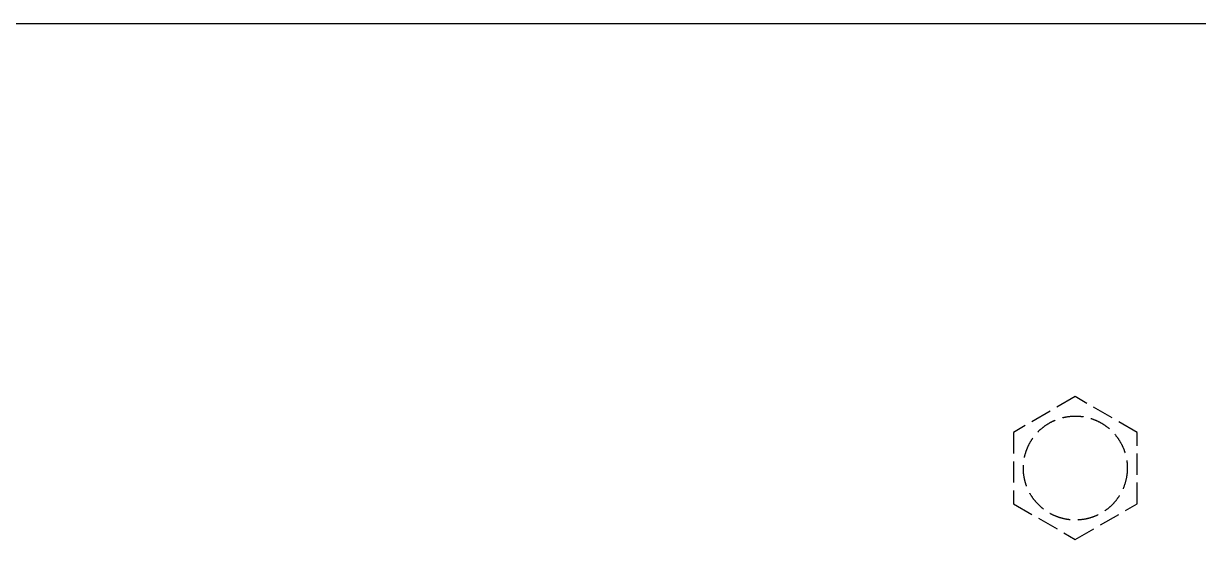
# Model space of a CAD drawing. Extents: x 24 to 486, y -395 to -55.
# Drawn here: x 195.3 to 256.1, y -181.5 to -154.8 of the extents above; entities that cross this region are included whole.
import ezdxf

# ---------------------------------------------------------------- set-up
doc = ezdxf.new("R2010")
doc.units = 0
doc.layers.add('BLACK', color=7, linetype='CONTINUOUS')

msp = doc.modelspace()

# ---------------------------------------------------------------- linework, layer by layer
at = {"layer": 'BLACK', "linetype": 'CONTINUOUS'}
for p, q in [((134.5, -154.8), (390, -154.8)), ((249.75, -174.104958), (248.797372, -174.654958)), ((250.351924, -174.452479), (249.75, -174.104958)), ((248.450962, -174.854958), (247.498334, -175.404958)), ((249.333577, -175.142428), (249.356784, -175.138895)), ((249.356784, -175.138895), (249.380021, -175.135565)), ((249.380021, -175.135565), (249.403286, -175.132438)), ((249.403286, -175.132438), (249.426578, -175.129513)), ((249.426578, -175.129513), (249.449895, -175.126793)), ((249.449895, -175.126793), (249.473234, -175.124276)), ((249.473234, -175.124276), (249.496594, -175.121962)), ((249.496594, -175.121962), (249.519974, -175.119853)), ((249.519974, -175.119853), (249.543371, -175.117948)), ((249.543371, -175.117948), (249.566784, -175.116247)), ((249.566784, -175.116247), (249.590211, -175.11475)), ((249.590211, -175.11475), (249.61365, -175.113458)), ((249.61365, -175.113458), (249.637099, -175.11237)), ((249.637099, -175.11237), (249.660557, -175.111487)), ((249.660557, -175.111487), (249.684022, -175.110809)), ((249.684022, -175.110809), (249.707492, -175.110336)), ((249.707492, -175.110336), (249.730965, -175.110067)), ((249.730965, -175.110067), (249.754439, -175.110004)), ((249.754439, -175.110004), (249.777913, -175.110145)), ((249.777913, -175.110145), (249.801386, -175.110491)), ((249.801386, -175.110491), (249.824854, -175.111042)), ((249.824854, -175.111042), (249.848316, -175.111797)), ((249.848316, -175.111797), (249.871771, -175.112758)), ((249.871771, -175.112758), (249.895217, -175.113923)), ((249.895217, -175.113923), (249.918651, -175.115292)), ((249.918651, -175.115292), (249.942073, -175.116866)), ((249.942073, -175.116866), (249.96548, -175.118644)), ((249.96548, -175.118644), (249.988871, -175.120627)), ((249.988871, -175.120627), (250.012244, -175.122813)), ((250.012244, -175.122813), (250.035596, -175.125204)), ((250.035596, -175.125204), (250.058927, -175.127798)), ((250.058927, -175.127798), (250.082234, -175.130596)), ((250.082234, -175.130596), (250.105516, -175.133596)), ((250.105516, -175.133596), (250.128771, -175.1368)), ((250.128771, -175.1368), (250.151997, -175.140207)), ((251.650962, -175.202479), (250.698334, -174.652479)), ((247.151924, -175.604958), (246.55, -175.952479)), ((248.008175, -175.750086), (248.02613, -175.734964)), ((248.02613, -175.734964), (248.044217, -175.719999)), ((248.044217, -175.719999), (248.062433, -175.705193)), ((248.062433, -175.705193), (248.080777, -175.690546)), ((248.080777, -175.690546), (248.099249, -175.67606)), ((248.099249, -175.67606), (248.117847, -175.661735)), ((248.117847, -175.661735), (248.136568, -175.647574)), ((248.136568, -175.647574), (248.155413, -175.633576)), ((248.155413, -175.633576), (248.174379, -175.619743)), ((248.174379, -175.619743), (248.193465, -175.606077)), ((248.193465, -175.606077), (248.21267, -175.592577)), ((248.21267, -175.592577), (248.231992, -175.579246)), ((248.231992, -175.579246), (248.251429, -175.566083)), ((248.251429, -175.566083), (248.27098, -175.553091)), ((248.27098, -175.553091), (248.290644, -175.54027)), ((248.290644, -175.54027), (248.31042, -175.527621)), ((248.31042, -175.527621), (248.330304, -175.515145)), ((248.330304, -175.515145), (248.350297, -175.502843)), ((248.350297, -175.502843), (248.370397, -175.490715)), ((248.370397, -175.490715), (248.390601, -175.478764)), ((248.390601, -175.478764), (248.41091, -175.46699)), ((248.41091, -175.46699), (248.43132, -175.455393)), ((248.43132, -175.455393), (248.45183, -175.443975)), ((248.45183, -175.443975), (248.472439, -175.432736)), ((248.472439, -175.432736), (248.493146, -175.421677)), ((248.493146, -175.421677), (248.513949, -175.4108)), ((248.513949, -175.4108), (248.534845, -175.400105)), ((248.534845, -175.400105), (248.555834, -175.389592)), ((248.555834, -175.389592), (248.576914, -175.379263)), ((248.576914, -175.379263), (248.598083, -175.369118)), ((248.598083, -175.369118), (248.61934, -175.359158)), ((248.61934, -175.359158), (248.640684, -175.349384)), ((248.640684, -175.349384), (248.662111, -175.339797)), ((248.662111, -175.339797), (248.683622, -175.330397)), ((248.683622, -175.330397), (248.702164, -175.322473)), ((249.080777, -175.194575), (249.103538, -175.188834)), ((249.103538, -175.188834), (249.126349, -175.183292)), ((249.126349, -175.183292), (249.149208, -175.177949)), ((249.149208, -175.177949), (249.172112, -175.172806)), ((249.172112, -175.172806), (249.195061, -175.167864)), ((249.195061, -175.167864), (249.218051, -175.163121)), ((249.218051, -175.163121), (249.241082, -175.158579)), ((249.241082, -175.158579), (249.264152, -175.154239)), ((249.264152, -175.154239), (249.287259, -175.1501)), ((249.287259, -175.1501), (249.310401, -175.146163)), ((249.310401, -175.146163), (249.333577, -175.142428)), ((250.151997, -175.140207), (250.171924, -175.143295)), ((250.560863, -175.235122), (250.583215, -175.242295)), ((250.583215, -175.242295), (250.605503, -175.249664)), ((250.605503, -175.249664), (250.627726, -175.257226)), ((250.627726, -175.257226), (250.649882, -175.264983)), ((250.649882, -175.264983), (250.67197, -175.272932)), ((250.67197, -175.272932), (250.693987, -175.281074)), ((250.693987, -175.281074), (250.715933, -175.289408)), ((250.715933, -175.289408), (250.737805, -175.297932)), ((250.737805, -175.297932), (250.759601, -175.306648)), ((250.759601, -175.306648), (250.781321, -175.315553)), ((250.781321, -175.315553), (250.802963, -175.324648)), ((250.802963, -175.324648), (250.824524, -175.333931)), ((250.824524, -175.333931), (250.846003, -175.343401)), ((250.846003, -175.343401), (250.867399, -175.353059)), ((250.867399, -175.353059), (250.88871, -175.362903)), ((250.88871, -175.362903), (250.909934, -175.372933)), ((250.909934, -175.372933), (250.931069, -175.383148)), ((250.931069, -175.383148), (250.952115, -175.393546)), ((250.952115, -175.393546), (250.973069, -175.404128)), ((250.973069, -175.404128), (250.993931, -175.414893)), ((250.993931, -175.414893), (251.014697, -175.425839)), ((251.014697, -175.425839), (251.035367, -175.436966)), ((251.035367, -175.436966), (251.055939, -175.448272)), ((251.055939, -175.448272), (251.076412, -175.459758)), ((251.076412, -175.459758), (251.096784, -175.471422)), ((251.096784, -175.471422), (251.117053, -175.483264)), ((251.117053, -175.483264), (251.137218, -175.495282)), ((251.137218, -175.495282), (251.157277, -175.507475)), ((251.157277, -175.507475), (251.177229, -175.519843)), ((251.177229, -175.519843), (251.197073, -175.532384)), ((251.197073, -175.532384), (251.216806, -175.545099)), ((251.216806, -175.545099), (251.236428, -175.557985)), ((251.236428, -175.557985), (251.255936, -175.571041)), ((251.255936, -175.571041), (251.27533, -175.584268)), ((251.27533, -175.584268), (251.294608, -175.597663)), ((251.294608, -175.597663), (251.313767, -175.611226)), ((251.313767, -175.611226), (251.332808, -175.624956)), ((251.332808, -175.624956), (251.351729, -175.638851)), ((251.351729, -175.638851), (251.370527, -175.652911)), ((251.370527, -175.652911), (251.389202, -175.667134)), ((251.389202, -175.667134), (251.407752, -175.68152)), ((251.407752, -175.68152), (251.426176, -175.696067)), ((251.426176, -175.696067), (251.444472, -175.710774)), ((251.444472, -175.710774), (251.462639, -175.725641)), ((251.462639, -175.725641), (251.480676, -175.740665)), ((251.480676, -175.740665), (251.498581, -175.755846)), ((252.95, -175.952479), (251.997372, -175.402479)), ((246.55, -175.952479), (246.55, -177.052479)), ((247.473638, -176.366725), (247.486232, -176.346915)), ((247.486232, -176.346915), (247.498999, -176.327215)), ((247.498999, -176.327215), (247.511937, -176.307628)), ((247.511937, -176.307628), (247.525046, -176.288154)), ((247.525046, -176.288154), (247.538323, -176.268796)), ((247.538323, -176.268796), (247.549864, -176.25226)), ((247.803443, -175.943386), (247.819719, -175.92647)), ((247.819719, -175.92647), (247.836142, -175.909697)), ((247.836142, -175.909697), (247.85271, -175.893067)), ((247.85271, -175.893067), (247.869424, -175.876583)), ((247.869424, -175.876583), (247.88628, -175.860245)), ((247.88628, -175.860245), (247.903278, -175.844056)), ((247.903278, -175.844056), (247.920417, -175.828015)), ((247.920417, -175.828015), (247.937695, -175.812124)), ((247.937695, -175.812124), (247.955112, -175.796384)), ((247.955112, -175.796384), (247.972665, -175.780797)), ((247.972665, -175.780797), (247.990353, -175.765364)), ((247.990353, -175.765364), (248.008175, -175.750086)), ((251.498581, -175.755846), (251.513855, -175.769011)), ((251.795285, -176.052742), (251.810454, -176.070657)), ((251.810454, -176.070657), (251.825467, -176.088703)), ((251.825467, -176.088703), (251.840322, -176.10688)), ((251.840322, -176.10688), (251.855017, -176.125186)), ((251.855017, -176.125186), (251.869552, -176.143619)), ((251.869552, -176.143619), (251.883926, -176.162178)), ((251.883926, -176.162178), (251.898137, -176.180862)), ((251.898137, -176.180862), (251.912185, -176.19967)), ((251.912185, -176.19967), (251.926068, -176.218599)), ((251.926068, -176.218599), (251.939785, -176.237649)), ((251.939785, -176.237649), (251.953336, -176.256818)), ((251.953336, -176.256818), (251.966718, -176.276104)), ((251.966718, -176.276104), (251.979932, -176.295506)), ((251.979932, -176.295506), (251.992976, -176.315023)), ((251.992976, -176.315023), (252.00585, -176.334653)), ((252.00585, -176.334653), (252.018551, -176.354395)), ((252.018551, -176.354395), (252.03108, -176.374246)), ((252.95, -176.647521), (252.95, -175.952479)), ((247.187282, -176.982334), (247.194515, -176.960001)), ((247.194515, -176.960001), (247.201943, -176.937733)), ((247.201943, -176.937733), (247.209565, -176.91553)), ((247.209565, -176.91553), (247.21738, -176.893394)), ((247.21738, -176.893394), (247.225388, -176.871328)), ((247.225388, -176.871328), (247.233588, -176.849332)), ((247.233588, -176.849332), (247.24198, -176.827409)), ((247.24198, -176.827409), (247.250563, -176.805559)), ((247.250563, -176.805559), (247.259336, -176.783786)), ((247.259336, -176.783786), (247.268299, -176.76209)), ((247.268299, -176.76209), (247.27745, -176.740472)), ((247.27745, -176.740472), (247.286791, -176.718936)), ((247.286791, -176.718936), (247.296318, -176.697482)), ((247.296318, -176.697482), (247.306033, -176.676112)), ((247.306033, -176.676112), (247.315934, -176.654827)), ((247.315934, -176.654827), (247.32602, -176.63363)), ((247.32602, -176.63363), (247.33629, -176.612521)), ((247.33629, -176.612521), (247.346745, -176.591503)), ((247.346745, -176.591503), (247.357382, -176.570577)), ((247.357382, -176.570577), (247.368202, -176.549745)), ((247.368202, -176.549745), (247.379203, -176.529007)), ((247.379203, -176.529007), (247.390385, -176.508367)), ((247.390385, -176.508367), (247.401746, -176.487825)), ((247.401746, -176.487825), (247.413286, -176.467383)), ((247.413286, -176.467383), (247.425004, -176.447042)), ((247.425004, -176.447042), (247.4369, -176.426804)), ((247.4369, -176.426804), (247.448971, -176.406671)), ((247.448971, -176.406671), (247.461217, -176.386644)), ((247.461217, -176.386644), (247.473638, -176.366725)), ((252.03108, -176.374246), (252.043435, -176.394206)), ((252.043435, -176.394206), (252.055615, -176.414274)), ((252.055615, -176.414274), (252.06762, -176.434447)), ((252.06762, -176.434447), (252.079449, -176.454723)), ((252.079449, -176.454723), (252.091099, -176.475103)), ((252.091099, -176.475103), (252.102572, -176.495583)), ((252.102572, -176.495583), (252.113866, -176.516162)), ((252.113866, -176.516162), (252.124979, -176.536839)), ((252.124979, -176.536839), (252.135912, -176.557613)), ((252.135912, -176.557613), (252.146662, -176.578481)), ((252.146662, -176.578481), (252.157231, -176.599442)), ((252.157231, -176.599442), (252.167616, -176.620494)), ((252.167616, -176.620494), (252.177817, -176.641637)), ((252.177817, -176.641637), (252.187833, -176.662867)), ((252.187833, -176.662867), (252.197663, -176.684184)), ((252.197663, -176.684184), (252.207307, -176.705587)), ((252.207307, -176.705587), (252.216764, -176.727072)), ((252.216764, -176.727072), (252.226033, -176.748639)), ((252.226033, -176.748639), (252.235114, -176.770286)), ((252.235114, -176.770286), (252.244005, -176.792012)), ((252.244005, -176.792012), (252.252706, -176.813814)), ((252.252706, -176.813814), (252.261217, -176.835692)), ((252.261217, -176.835692), (252.269536, -176.857643)), ((252.269536, -176.857643), (252.277664, -176.879666)), ((252.277664, -176.879666), (252.285599, -176.901758)), ((252.285599, -176.901758), (252.293341, -176.92392)), ((252.293341, -176.92392), (252.300889, -176.946147)), ((252.300889, -176.946147), (252.308243, -176.96844)), ((246.55, -177.452479), (246.55, -178.552479)), ((247.115852, -177.25469), (247.120711, -177.231724)), ((247.120711, -177.231724), (247.12577, -177.208801)), ((247.12577, -177.208801), (247.131029, -177.185923)), ((247.131029, -177.185923), (247.136487, -177.163092)), ((247.136487, -177.163092), (247.142145, -177.140309)), ((247.142145, -177.140309), (247.148001, -177.117577)), ((247.148001, -177.117577), (247.154055, -177.094896)), ((247.154055, -177.094896), (247.160307, -177.072269)), ((247.160307, -177.072269), (247.166757, -177.049698)), ((247.166757, -177.049698), (247.173402, -177.027184)), ((247.173402, -177.027184), (247.180245, -177.004728)), ((247.180245, -177.004728), (247.187282, -176.982334)), ((252.308243, -176.96844), (252.315402, -176.990797)), ((252.315402, -176.990797), (252.321396, -177.01005)), ((252.410052, -177.399724), (252.413444, -177.422952)), ((252.413444, -177.422952), (252.416633, -177.446209)), ((252.416633, -177.446209), (252.419619, -177.469493)), ((252.419619, -177.469493), (252.422401, -177.492802)), ((252.422401, -177.492802), (252.42498, -177.516134)), ((252.42498, -177.516134), (252.427356, -177.539489)), ((252.427356, -177.539489), (252.429527, -177.562862)), ((252.429527, -177.562862), (252.431495, -177.586255)), ((252.95, -178.147521), (252.95, -177.047521)), ((247.060025, -177.788422), (247.060228, -177.764949)), ((247.060026, -177.811897), (247.060025, -177.788422)), ((247.060233, -177.835371), (247.060026, -177.811897)), ((247.060228, -177.764949), (247.060637, -177.741478)), ((247.060644, -177.858842), (247.060233, -177.835371)), ((247.060637, -177.741478), (247.06125, -177.718011)), ((247.06126, -177.882308), (247.060644, -177.858842)), ((247.06125, -177.718011), (247.062068, -177.694551)), ((247.06208, -177.905769), (247.06126, -177.882308)), ((247.062068, -177.694551), (247.06309, -177.671098)), ((247.063106, -177.929221), (247.06208, -177.905769)), ((247.06309, -177.671098), (247.064132, -177.650961)), ((247.064335, -177.952663), (247.063106, -177.929221)), ((247.06577, -177.976094), (247.064335, -177.952663)), ((247.067409, -177.999511), (247.06577, -177.976094)), ((247.069252, -178.022913), (247.067409, -177.999511)), ((247.071299, -178.046298), (247.069252, -178.022913)), ((247.073551, -178.069665), (247.071299, -178.046298)), ((247.076006, -178.093011), (247.073551, -178.069665)), ((247.078665, -178.116334), (247.076006, -178.093011)), ((247.081527, -178.139634), (247.078665, -178.116334)), ((247.084592, -178.162907), (247.081527, -178.139634)), ((247.087861, -178.186153), (247.084592, -178.162907)), ((252.413821, -178.174376), (252.410453, -178.197607)), ((252.416987, -178.151115), (252.413821, -178.174376)), ((252.419949, -178.127829), (252.416987, -178.151115)), ((252.422708, -178.104517), (252.419949, -178.127829)), ((252.425264, -178.081182), (252.422708, -178.104517)), ((252.427616, -178.057825), (252.425264, -178.081182)), ((252.429764, -178.034449), (252.427616, -178.057825)), ((252.431708, -178.011055), (252.429764, -178.034449)), ((252.431495, -177.586255), (252.433258, -177.609663)), ((252.433447, -177.987645), (252.431708, -178.011055)), ((252.433258, -177.609663), (252.434816, -177.633086)), ((252.434983, -177.964221), (252.433447, -177.987645)), ((252.434816, -177.633086), (252.436171, -177.656521)), ((252.436313, -177.940784), (252.434983, -177.964221)), ((252.436171, -177.656521), (252.437321, -177.679968)), ((252.43744, -177.917336), (252.436313, -177.940784)), ((252.437321, -177.679968), (252.438266, -177.703423)), ((252.438361, -177.89388), (252.43744, -177.917336)), ((252.438266, -177.703423), (252.439006, -177.726886)), ((252.439078, -177.870416), (252.438361, -177.89388)), ((252.439006, -177.726886), (252.439542, -177.750355)), ((252.43959, -177.846947), (252.439078, -177.870416)), ((252.439542, -177.750355), (252.439873, -177.773827)), ((252.439898, -177.823474), (252.43959, -177.846947)), ((252.439873, -177.773827), (252.439999, -177.797301)), ((252.44, -177.8), (252.439898, -177.823474)), ((252.439999, -177.797301), (252.44, -177.8)), ((247.091332, -178.20937), (247.087861, -178.186153)), ((247.095005, -178.232555), (247.091332, -178.20937)), ((247.098881, -178.255708), (247.095005, -178.232555)), ((247.102959, -178.278825), (247.098881, -178.255708)), ((247.107238, -178.301907), (247.102959, -178.278825)), ((247.111719, -178.32495), (247.107238, -178.301907)), ((247.1164, -178.347953), (247.111719, -178.32495)), ((247.121282, -178.370914), (247.1164, -178.347953)), ((247.126364, -178.393832), (247.121282, -178.370914)), ((247.131646, -178.416705), (247.126364, -178.393832)), ((247.137128, -178.43953), (247.131646, -178.416705)), ((247.142808, -178.462307), (247.137128, -178.43953)), ((247.148687, -178.485034), (247.142808, -178.462307)), ((247.154764, -178.507708), (247.148687, -178.485034)), ((247.161039, -178.530329), (247.154764, -178.507708)), ((247.167511, -178.552893), (247.161039, -178.530329)), ((247.174179, -178.575401), (247.167511, -178.552893)), ((247.181044, -178.597849), (247.174179, -178.575401)), ((247.188104, -178.620237), (247.181044, -178.597849)), ((247.195359, -178.642562), (247.188104, -178.620237)), ((247.202809, -178.664823), (247.195359, -178.642562)), ((247.210453, -178.687019), (247.202809, -178.664823)), ((247.218291, -178.709146), (247.210453, -178.687019)), ((247.226321, -178.731205), (247.218291, -178.709146)), ((252.252823, -178.785888), (252.244125, -178.807692)), ((252.261331, -178.76401), (252.252823, -178.785888)), ((252.269648, -178.742058), (252.261331, -178.76401)), ((252.277773, -178.720034), (252.269648, -178.742058)), ((252.285706, -178.69794), (252.277773, -178.720034)), ((252.293445, -178.675778), (252.285706, -178.69794)), ((252.300991, -178.65355), (252.293445, -178.675778)), ((252.308342, -178.631256), (252.300991, -178.65355)), ((252.315499, -178.608899), (252.308342, -178.631256)), ((252.32246, -178.58648), (252.315499, -178.608899)), ((252.329225, -178.564001), (252.32246, -178.58648)), ((252.335794, -178.541464), (252.329225, -178.564001)), ((252.342166, -178.518871), (252.335794, -178.541464)), ((252.34834, -178.496223), (252.342166, -178.518871)), ((252.354317, -178.473522), (252.34834, -178.496223)), ((252.360096, -178.45077), (252.354317, -178.473522)), ((252.365675, -178.427968), (252.360096, -178.45077)), ((252.371055, -178.405118), (252.365675, -178.427968)), ((252.376236, -178.382223), (252.371055, -178.405118)), ((252.381217, -178.359282), (252.376236, -178.382223)), ((252.385997, -178.3363), (252.381217, -178.359282)), ((252.390577, -178.313276), (252.385997, -178.3363)), ((252.394956, -178.290214), (252.390577, -178.313276)), ((252.399133, -178.267114), (252.394956, -178.290214)), ((252.403108, -178.243978), (252.399133, -178.267114)), ((252.406882, -178.220809), (252.403108, -178.243978)), ((252.410453, -178.197607), (252.406882, -178.220809)), ((252.95, -179.647521), (252.95, -178.547521)), ((246.55, -178.952479), (246.55, -179.647521)), ((247.401902, -179.112454), (247.39213, -179.094816)), ((247.413445, -179.132895), (247.401902, -179.112454)), ((247.425165, -179.153234), (247.413445, -179.132895)), ((247.437063, -179.17347), (247.425165, -179.153234)), ((247.449136, -179.193602), (247.437063, -179.17347)), ((247.461385, -179.213627), (247.449136, -179.193602)), ((247.473808, -179.233545), (247.461385, -179.213627)), ((247.486405, -179.253354), (247.473808, -179.233545)), ((247.499174, -179.273052), (247.486405, -179.253354)), ((247.512114, -179.292638), (247.499174, -179.273052)), ((247.525225, -179.31211), (247.512114, -179.292638)), ((247.538505, -179.331467), (247.525225, -179.31211)), ((247.551954, -179.350707), (247.538505, -179.331467)), ((247.56557, -179.36983), (247.551954, -179.350707)), ((247.579352, -179.388832), (247.56557, -179.36983)), ((247.5933, -179.407714), (247.579352, -179.388832)), ((251.927653, -179.379217), (251.913789, -179.39816)), ((251.941352, -179.360153), (251.927653, -179.379217)), ((251.954883, -179.340971), (251.941352, -179.360153)), ((251.968246, -179.321671), (251.954883, -179.340971)), ((251.981441, -179.302256), (251.968246, -179.321671)), ((251.994465, -179.282726), (251.981441, -179.302256)), ((252.007319, -179.263083), (251.994465, -179.282726)), ((252.020001, -179.243329), (252.007319, -179.263083)), ((252.032509, -179.223464), (252.020001, -179.243329)), ((252.226158, -178.851067), (252.21821, -178.869599)), ((252.235236, -178.829418), (252.226158, -178.851067)), ((252.244125, -178.807692), (252.235236, -178.829418)), ((246.55, -179.647521), (247.502628, -180.197521)), ((247.607412, -179.426473), (247.5933, -179.407714)), ((247.621687, -179.445109), (247.607412, -179.426473)), ((247.636124, -179.463619), (247.621687, -179.445109)), ((247.650722, -179.482002), (247.636124, -179.463619)), ((247.66548, -179.500258), (247.650722, -179.482002)), ((247.680397, -179.518384), (247.66548, -179.500258)), ((247.695471, -179.536379), (247.680397, -179.518384)), ((247.710702, -179.554242), (247.695471, -179.536379)), ((247.726088, -179.571971), (247.710702, -179.554242)), ((247.741628, -179.589565), (247.726088, -179.571971)), ((247.757321, -179.607023), (247.741628, -179.589565)), ((247.773166, -179.624343), (247.757321, -179.607023)), ((247.789162, -179.641525), (247.773166, -179.624343)), ((247.805307, -179.658566), (247.789162, -179.641525)), ((247.8216, -179.675466), (247.805307, -179.658566)), ((247.838039, -179.692223), (247.8216, -179.675466)), ((247.854625, -179.708835), (247.838039, -179.692223)), ((247.871354, -179.725303), (247.854625, -179.708835)), ((247.888227, -179.741623), (247.871354, -179.725303)), ((247.905242, -179.757796), (247.888227, -179.741623)), ((247.922397, -179.77382), (247.905242, -179.757796)), ((247.939691, -179.789694), (247.922397, -179.77382)), ((247.957123, -179.805416), (247.939691, -179.789694)), ((247.974692, -179.820985), (247.957123, -179.805416)), ((247.992395, -179.8364), (247.974692, -179.820985)), ((248.010233, -179.85166), (247.992395, -179.8364)), ((248.028203, -179.866764), (248.010233, -179.85166)), ((248.046304, -179.881711), (248.028203, -179.866764)), ((248.064535, -179.896499), (248.046304, -179.881711)), ((248.082895, -179.911128), (248.064535, -179.896499)), ((248.101381, -179.925595), (248.082895, -179.911128)), ((251.294869, -180.002153), (251.278318, -180.013672)), ((251.314027, -179.988588), (251.294869, -180.002153)), ((251.333067, -179.974856), (251.314027, -179.988588)), ((251.351985, -179.960959), (251.333067, -179.974856)), ((251.370782, -179.946897), (251.351985, -179.960959)), ((251.389455, -179.932671), (251.370782, -179.946897)), ((251.408004, -179.918283), (251.389455, -179.932671)), ((251.426426, -179.903734), (251.408004, -179.918283)), ((251.44472, -179.889024), (251.426426, -179.903734)), ((251.462886, -179.874156), (251.44472, -179.889024)), ((251.480921, -179.859129), (251.462886, -179.874156)), ((251.498824, -179.843946), (251.480921, -179.859129)), ((251.516594, -179.828607), (251.498824, -179.843946)), ((251.534229, -179.813113), (251.516594, -179.828607)), ((251.551729, -179.797467), (251.534229, -179.813113)), ((251.569091, -179.781668), (251.551729, -179.797467)), ((251.586315, -179.765718), (251.569091, -179.781668)), ((251.603399, -179.749618), (251.586315, -179.765718)), ((251.620342, -179.73337), (251.603399, -179.749618)), ((251.637142, -179.716975), (251.620342, -179.73337)), ((251.653799, -179.700434), (251.637142, -179.716975)), ((251.670311, -179.683748), (251.653799, -179.700434)), ((251.686676, -179.666919), (251.670311, -179.683748)), ((251.702894, -179.649947), (251.686676, -179.666919)), ((251.718963, -179.632835), (251.702894, -179.649947)), ((251.734883, -179.615583), (251.718963, -179.632835)), ((251.750651, -179.598192), (251.734883, -179.615583)), ((251.766267, -179.580665), (251.750651, -179.598192)), ((251.781729, -179.563002), (251.766267, -179.580665)), ((251.797037, -179.545205), (251.781729, -179.563002)), ((251.812188, -179.527275), (251.797037, -179.545205)), ((251.827183, -179.509214), (251.812188, -179.527275)), ((251.842019, -179.491022), (251.827183, -179.509214)), ((251.856696, -179.472702), (251.842019, -179.491022)), ((251.871213, -179.454254), (251.856696, -179.472702)), ((251.885568, -179.43568), (251.871213, -179.454254)), ((251.899761, -179.416981), (251.885568, -179.43568)), ((251.913789, -179.39816), (251.899761, -179.416981)), ((252.348076, -179.995042), (252.95, -179.647521)), ((247.849038, -180.397521), (248.801666, -180.947521)), ((248.45211, -180.156179), (248.434484, -180.146384)), ((248.472721, -180.167416), (248.45211, -180.156179)), ((248.493429, -180.178472), (248.472721, -180.167416)), ((248.514232, -180.189347), (248.493429, -180.178472)), ((248.53513, -180.20004), (248.514232, -180.189347)), ((248.55612, -180.21055), (248.53513, -180.20004)), ((248.577202, -180.220877), (248.55612, -180.21055)), ((248.598372, -180.231019), (248.577202, -180.220877)), ((248.61963, -180.240976), (248.598372, -180.231019)), ((248.640975, -180.250747), (248.61963, -180.240976)), ((248.662403, -180.260332), (248.640975, -180.250747)), ((248.683915, -180.269729), (248.662403, -180.260332)), ((248.705508, -180.278938), (248.683915, -180.269729)), ((248.72718, -180.287959), (248.705508, -180.278938)), ((248.74893, -180.29679), (248.72718, -180.287959)), ((248.770757, -180.305431), (248.74893, -180.29679)), ((248.792658, -180.313881), (248.770757, -180.305431)), ((248.814632, -180.322139), (248.792658, -180.313881)), ((248.836677, -180.330206), (248.814632, -180.322139)), ((248.858792, -180.338079), (248.836677, -180.330206)), ((248.880974, -180.34576), (248.858792, -180.338079)), ((248.903223, -180.353247), (248.880974, -180.34576)), ((248.925536, -180.360539), (248.903223, -180.353247)), ((248.947912, -180.367636), (248.925536, -180.360539)), ((248.970349, -180.374538), (248.947912, -180.367636)), ((248.992846, -180.381243), (248.970349, -180.374538)), ((249.0154, -180.387752), (248.992846, -180.381243)), ((249.03801, -180.394064), (249.0154, -180.387752)), ((249.060674, -180.400179), (249.03801, -180.394064)), ((249.083391, -180.406095), (249.060674, -180.400179)), ((249.106159, -180.411813), (249.083391, -180.406095)), ((249.128975, -180.417332), (249.106159, -180.411813)), ((249.151839, -180.422652), (249.128975, -180.417332)), ((249.174749, -180.427772), (249.151839, -180.422652)), ((249.197702, -180.432692), (249.174749, -180.427772)), ((249.220697, -180.437411), (249.197702, -180.432692)), ((249.243733, -180.44193), (249.220697, -180.437411)), ((249.266807, -180.446247), (249.243733, -180.44193)), ((249.289918, -180.450363), (249.266807, -180.446247)), ((249.313064, -180.454277), (249.289918, -180.450363)), ((249.336243, -180.457989), (249.313064, -180.454277)), ((249.359454, -180.461498), (249.336243, -180.457989)), ((249.382694, -180.464805), (249.359454, -180.461498)), ((249.405963, -180.467909), (249.382694, -180.464805)), ((249.429258, -180.47081), (249.405963, -180.467909)), ((249.452577, -180.473507), (249.429258, -180.47081)), ((249.475919, -180.476001), (249.452577, -180.473507)), ((249.895536, -180.48606), (249.875397, -180.487076)), ((249.91897, -180.484688), (249.895536, -180.48606)), ((249.942392, -180.483111), (249.91897, -180.484688)), ((249.965799, -180.48133), (249.942392, -180.483111)), ((249.989189, -180.479345), (249.965799, -180.48133)), ((250.012562, -180.477155), (249.989189, -180.479345)), ((250.035914, -180.474762), (250.012562, -180.477155)), ((250.059244, -180.472165), (250.035914, -180.474762)), ((250.082551, -180.469365), (250.059244, -180.472165)), ((250.105833, -180.466361), (250.082551, -180.469365)), ((250.129088, -180.463155), (250.105833, -180.466361)), ((250.152313, -180.459745), (250.129088, -180.463155)), ((250.175508, -180.456133), (250.152313, -180.459745)), ((250.198671, -180.452319), (250.175508, -180.456133)), ((250.221799, -180.448302), (250.198671, -180.452319)), ((250.244892, -180.444084), (250.221799, -180.448302)), ((250.267947, -180.439665), (250.244892, -180.444084)), ((250.290962, -180.435045), (250.267947, -180.439665)), ((250.313936, -180.430224), (250.290962, -180.435045)), ((250.336868, -180.425202), (250.313936, -180.430224)), ((250.359754, -180.419981), (250.336868, -180.425202)), ((250.382594, -180.41456), (250.359754, -180.419981)), ((250.405386, -180.40894), (250.382594, -180.41456)), ((250.428128, -180.403122), (250.405386, -180.40894)), ((250.450819, -180.397105), (250.428128, -180.403122)), ((250.473456, -180.39089), (250.450819, -180.397105)), ((250.496038, -180.384478), (250.473456, -180.39089)), ((250.518563, -180.377869), (250.496038, -180.384478)), ((250.54103, -180.371064), (250.518563, -180.377869)), ((250.563436, -180.364064), (250.54103, -180.371064)), ((250.58578, -180.356867), (250.563436, -180.364064)), ((250.608061, -180.349477), (250.58578, -180.356867)), ((250.630277, -180.341892), (250.608061, -180.349477)), ((250.652425, -180.334113), (250.630277, -180.341892)), ((250.674505, -180.326142), (250.652425, -180.334113)), ((250.696514, -180.317978), (250.674505, -180.326142)), ((250.718451, -180.309622), (250.696514, -180.317978)), ((250.740314, -180.301075), (250.718451, -180.309622)), ((250.762102, -180.292338), (250.740314, -180.301075)), ((250.783813, -180.283411), (250.762102, -180.292338)), ((250.805446, -180.274295), (250.783813, -180.283411)), ((250.826997, -180.26499), (250.805446, -180.274295)), ((250.848467, -180.255498), (250.826997, -180.26499)), ((250.869853, -180.245819), (250.848467, -180.255498)), ((250.891154, -180.235953), (250.869853, -180.245819)), ((250.912368, -180.225902), (250.891154, -180.235953)), ((250.933494, -180.215666), (250.912368, -180.225902)), ((251.049038, -180.745042), (252.001666, -180.195042)), ((249.148076, -181.147521), (249.75, -181.495042)), ((249.75, -181.495042), (250.702628, -180.945042))]:
    msp.add_line(p, q, dxfattribs=at)

doc.saveas('drawing.dxf')
